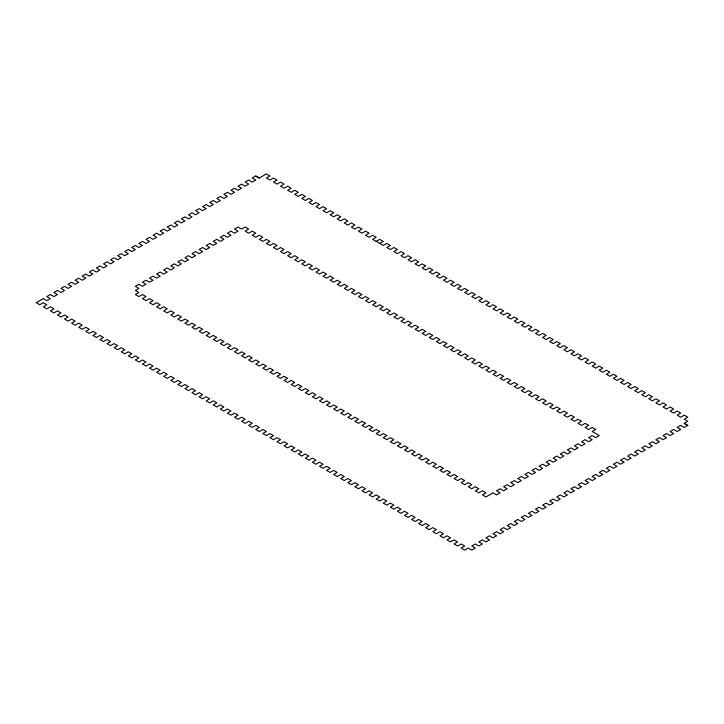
<?xml version="1.0" encoding="UTF-8"?>
<svg xmlns="http://www.w3.org/2000/svg" width="724" height="724" viewBox="0 0 724 724"><rect width="100%" height="100%" fill="white"/><g stroke="black" fill="none" stroke-linecap="round" stroke-linejoin="round"><path stroke-width="1.09" d="M376.163 241.373L379.711 239.327L383.249 241.373L379.711 243.418M255.762 176.104L259.301 178.149M684.261 423.495L687.8 425.54M43.286 298.623L36.2 302.704L39.739 304.75L43.286 302.704L46.825 304.75L43.286 306.795L46.825 308.84L50.363 306.795L53.911 308.84L50.363 310.886L53.911 312.931L57.449 310.886L60.988 312.931L57.449 314.976L60.988 317.022L64.526 314.976L68.074 317.022L64.526 319.067L68.074 321.112L71.613 319.067L75.151 321.112L71.613 323.157L75.151 325.194L78.699 323.157L82.237 325.194L78.699 327.239L82.237 329.284L85.776 327.239L89.324 329.284L85.776 331.33L89.324 333.375L92.862 331.33L96.401 333.375L92.862 335.42L96.401 337.465L99.939 335.42L103.487 337.465L99.939 339.511L103.487 341.556L107.025 339.511L110.564 341.556L107.025 343.601L110.564 345.647L114.111 343.601L117.65 345.647L114.111 347.692L117.65 349.728L121.189 347.692L124.736 349.728L121.189 351.774L124.736 353.819L128.275 351.774L131.813 353.819L128.275 355.864L131.813 357.909L135.361 355.864L138.899 357.909L135.361 359.955L138.899 362L142.438 359.955L145.977 362L142.438 364.045L145.977 366.091L149.524 364.045L153.063 366.091L149.524 368.136L153.063 370.181L156.601 368.136L160.149 370.181L156.601 372.227L160.149 374.272L163.687 372.227L167.226 374.272L163.687 376.308L167.226 378.353L170.773 376.308L174.312 378.353L170.773 380.399L174.312 382.444L177.851 380.399L181.389 382.444L177.851 384.489L181.389 386.535L184.937 384.489L188.475 386.535L184.937 388.58L188.475 390.625L192.014 388.58L195.561 390.625L192.014 392.67L195.561 394.716L199.1 392.67L202.639 394.716L199.1 396.761L202.639 398.806L206.186 396.761L209.725 398.806L206.186 400.843L209.725 402.888L213.263 400.843L216.811 402.888L213.263 404.933L216.811 406.978L220.349 404.933L223.888 406.978L220.349 409.024L223.888 411.069L227.427 409.024L230.974 411.069L227.427 413.114L230.974 415.16L234.513 413.114L238.051 415.16L234.513 417.205L238.051 419.25L241.599 417.205L245.137 419.25L241.599 421.296L245.137 423.341L248.676 421.296L252.224 423.341L248.676 425.377L252.224 427.422L255.762 425.377L259.301 427.422L255.762 429.468L259.301 431.513L262.839 429.468L266.387 431.513L262.839 433.558L266.387 435.604L269.925 433.558L273.464 435.604L269.925 437.649L273.464 439.694L277.011 437.649L280.55 439.694L277.011 441.74L280.55 443.785L284.089 441.74L287.636 443.785L284.089 445.83L287.636 447.875L291.175 445.83L294.713 447.875L291.175 449.912L294.713 451.957L298.261 449.912L301.799 451.957L298.261 454.002L301.799 456.048L305.338 454.002L308.877 456.048L305.338 458.093L308.877 460.138L312.424 458.093L315.963 460.138L312.424 462.183L315.963 464.229L319.501 462.183L323.049 464.229L319.501 466.274L323.049 468.319L326.587 466.274L330.126 468.319L326.587 470.365L330.126 472.41L333.673 470.365L337.212 472.41L333.673 474.446L337.212 476.492L340.751 474.446L344.289 476.492L340.751 478.537L344.289 480.582L347.837 478.537L351.375 480.582L347.837 482.627L351.375 484.673L354.914 482.627L358.461 484.673L354.914 486.718L358.461 488.763L362 486.718L365.539 488.763L362 490.809L365.539 492.854L369.086 490.809L372.625 492.854L369.086 494.899L372.625 496.945L376.163 494.899L379.711 496.945L376.163 498.981L379.711 501.026L383.249 498.981L386.788 501.026L383.249 503.071L386.788 505.117L390.327 503.071L393.874 505.117L390.327 507.162L393.874 509.207L397.413 507.162L400.951 509.207L397.413 511.253L400.951 513.298L404.499 511.253L408.037 513.298L404.499 515.343L408.037 517.389L411.576 515.343L415.123 517.389L411.576 519.434L415.123 521.479L418.662 519.434L422.201 521.479L418.662 523.515L422.201 525.561L425.739 523.515L429.287 525.561L425.739 527.606L429.287 529.651L432.825 527.606L436.364 529.651L432.825 531.697L436.364 533.742L439.911 531.697L443.45 533.742L439.911 535.787L443.45 537.832L446.989 535.787L450.536 537.832L446.989 539.878L450.536 541.923L454.075 539.878L457.613 541.923L454.075 543.968L457.613 546.014L461.161 543.968L464.699 546.014L461.161 548.05L464.699 550.095L468.238 548.05L471.776 550.095L475.324 548.05L471.776 546.014L475.324 543.968L478.863 546.014L482.401 543.968L478.863 541.923L482.401 539.878L485.949 541.923L489.487 539.878L485.949 537.832L489.487 535.787L493.026 537.832L496.574 535.787L493.026 533.742L496.574 531.697L500.112 533.742L503.651 531.697L500.112 529.651L503.651 527.606L507.189 529.651L510.737 527.606L507.189 525.561L510.737 523.515L514.275 525.561L517.814 523.515L514.275 521.479L517.814 519.434L521.361 521.479L524.9 519.434L521.361 517.389L524.9 515.343L528.439 517.389L531.986 515.343L528.439 513.298L531.986 511.253L535.525 513.298L539.063 511.253L535.525 509.207L539.063 507.162L542.611 509.207L546.149 507.162L542.611 505.117L546.149 503.071L549.688 505.117L553.226 503.071L549.688 501.026L553.226 498.981L556.774 501.026L560.313 498.981L556.774 496.945L560.313 494.899L563.851 496.945L567.399 494.899L563.851 492.854L567.399 490.809L570.937 492.854L574.476 490.809L570.937 488.763L574.476 486.718L578.024 488.763L581.562 486.718L578.024 484.673L581.562 482.627L585.101 484.673L588.639 482.627L585.101 480.582L588.639 478.537L592.187 480.582L595.725 478.537L592.187 476.492L595.725 474.446L599.264 476.492L602.811 474.446L599.264 472.41L602.811 470.365L606.35 472.41L609.889 470.365L606.35 468.319L609.889 466.274L613.436 468.319L616.975 466.274L613.436 464.229L616.975 462.183L620.513 464.229L624.061 462.183L620.513 460.138L624.061 458.093L627.599 460.138L631.138 458.093L627.599 456.048L631.138 454.002L634.677 456.048L638.224 454.002L634.677 451.957L638.224 449.912L641.763 451.957L645.301 449.912L641.763 447.875L645.301 445.83L648.849 447.875L652.387 445.83L648.849 443.785L652.387 441.74L655.926 443.785L659.474 441.74L655.926 439.694L659.474 437.649L663.012 439.694L666.551 437.649L663.012 435.604L666.551 433.558L670.089 435.604L673.637 433.558L670.089 431.513L673.637 429.468L677.175 431.513L680.714 429.468L677.175 427.422L680.714 425.377L684.261 427.422L687.8 425.377L684.261 423.341L687.8 421.296L684.261 419.25L687.8 417.205L684.261 415.16L680.714 417.205L677.175 415.16L680.714 413.114L677.175 411.069L673.637 413.114L670.089 411.069L673.637 409.024L670.089 406.978L666.551 409.024L663.012 406.978L666.551 404.933L663.012 402.888L659.474 404.933L655.926 402.888L659.474 400.843L655.926 398.806L652.387 400.843L648.849 398.806L652.387 396.761L648.849 394.716L645.301 396.761L641.763 394.716L645.301 392.67L641.763 390.625L638.224 392.67L634.677 390.625L638.224 388.58L634.677 386.535L631.138 388.58L627.599 386.535L631.138 384.489L627.599 382.444L624.061 384.489L620.513 382.444L624.061 380.399L620.513 378.353L616.975 380.399L613.436 378.353L616.975 376.308L613.436 374.272L609.889 376.308L606.35 374.272L609.889 372.227L606.35 370.181L602.811 372.227L599.264 370.181L602.811 368.136L599.264 366.091L595.725 368.136L592.187 366.091L595.725 364.045L592.187 362L588.639 364.045L585.101 362L588.639 359.955L585.101 357.909L581.562 359.955L578.024 357.909L581.562 355.864L578.024 353.819L574.476 355.864L570.937 353.819L574.476 351.774L570.937 349.728L567.399 351.774L563.851 349.728L567.399 347.692L563.851 345.647L560.313 347.692L556.774 345.647L560.313 343.601L556.774 341.556L553.226 343.601L549.688 341.556L553.226 339.511L549.688 337.465L546.149 339.511L542.611 337.465L546.149 335.42L542.611 333.375L539.063 335.42L535.525 333.375L539.063 331.33L535.525 329.284L531.986 331.33L528.439 329.284L531.986 327.239L528.439 325.194L524.9 327.239L521.361 325.194L524.9 323.157L521.361 321.112L517.814 323.157L514.275 321.112L517.814 319.067L514.275 317.022L510.737 319.067L507.189 317.022L510.737 314.976L507.189 312.931L503.651 314.976L500.112 312.931L503.651 310.886L500.112 308.84L496.574 310.886L493.026 308.84L496.574 306.795L493.026 304.75L489.487 306.795L485.949 304.75L489.487 302.704L485.949 300.659L482.401 302.704L478.863 300.659L482.401 298.623L478.863 296.578L475.324 298.623L471.776 296.578L475.324 294.532L471.776 292.487L468.238 294.532L464.699 292.487L468.238 290.442L464.699 288.396L461.161 290.442L457.613 288.396L461.161 286.351L457.613 284.306L454.075 286.351L450.536 284.306L454.075 282.26L450.536 280.215L446.989 282.26L443.45 280.215L446.989 278.17L443.45 276.125L439.911 278.17L436.364 276.125L439.911 274.088L436.364 272.043L432.825 274.088L429.287 272.043L432.825 269.998L429.287 267.952L425.739 269.998L422.201 267.952L425.739 265.907L422.201 263.862L418.662 265.907L415.123 263.862L418.662 261.817L415.123 259.771L411.576 261.817L408.037 259.771L411.576 257.726L408.037 255.681L404.499 257.726L400.951 255.681L404.499 253.635L400.951 251.59L397.413 253.635L393.874 251.59L397.413 249.554L393.874 247.508L390.327 249.554L386.788 247.508L390.327 245.463L386.788 243.418L383.249 245.463L372.625 239.327L376.163 237.282L372.625 235.237L369.086 237.282L365.539 235.237L369.086 233.191L365.539 231.146L362 233.191L358.461 231.146L362 229.101L358.461 227.055L354.914 229.101L351.375 227.055L354.914 225.019L351.375 222.974L347.837 225.019L344.289 222.974L347.837 220.929L344.289 218.883L340.751 220.929L337.212 218.883L340.751 216.838L337.212 214.793L333.673 216.838L330.126 214.793L333.673 212.747L330.126 210.702L326.587 212.747L323.049 210.702L326.587 208.657L323.049 206.612L319.501 208.657L315.963 206.612L319.501 204.566L315.963 202.521L312.424 204.566L308.877 202.521L312.424 200.485L308.877 198.439L305.338 200.485L301.799 198.439L305.338 196.394L301.799 194.349L298.261 196.394L294.713 194.349L298.261 192.303L294.713 190.258L291.175 192.303L287.636 190.258L291.175 188.213L287.636 186.168L284.089 188.213L280.55 186.168L284.089 184.122L280.55 182.077L277.011 184.122L273.464 182.077L277.011 180.032L273.464 177.986L269.925 180.032L266.387 177.986L269.925 175.95L266.387 173.905L259.301 177.986L255.762 175.95L252.224 177.986L255.762 180.032L252.224 182.077L248.676 180.032L245.137 182.077L248.676 184.122L245.137 186.168L241.599 184.122L238.051 186.168L241.599 188.213L238.051 190.258L234.513 188.213L230.974 190.258L234.513 192.303L230.974 194.349L227.427 192.303L223.888 194.349L227.427 196.394L223.888 198.439L220.349 196.394L216.811 198.439L220.349 200.485L216.811 202.521L213.263 200.485L209.725 202.521L213.263 204.566L209.725 206.612L206.186 204.566L202.639 206.612L206.186 208.657L202.639 210.702L199.1 208.657L195.561 210.702L199.1 212.747L195.561 214.793L192.014 212.747L188.475 214.793L192.014 216.838L188.475 218.883L184.937 216.838L181.389 218.883L184.937 220.929L181.389 222.974L177.851 220.929L174.312 222.974L177.851 225.019L174.312 227.055L170.773 225.019L167.226 227.055L170.773 229.101L167.226 231.146L163.687 229.101L160.149 231.146L163.687 233.191L160.149 235.237L156.601 233.191L153.063 235.237L156.601 237.282L153.063 239.327L149.524 237.282L145.977 239.327L149.524 241.373L145.977 243.418L142.438 241.373L138.899 243.418L142.438 245.463L138.899 247.508L135.361 245.463L131.813 247.508L135.361 249.554L131.813 251.59L128.275 249.554L124.736 251.59L128.275 253.635L124.736 255.681L121.189 253.635L117.65 255.681L121.189 257.726L117.65 259.771L114.111 257.726L110.564 259.771L114.111 261.817L110.564 263.862L107.025 261.817L103.487 263.862L107.025 265.907L103.487 267.952L99.939 265.907L96.401 267.952L99.939 269.998L96.401 272.043L92.862 269.998L89.324 272.043L92.862 274.088L89.324 276.125L85.776 274.088L82.237 276.125L85.776 278.17L82.237 280.215L78.699 278.17L75.151 280.215L78.699 282.26L75.151 284.306L71.613 282.26L68.074 284.306L71.613 286.351L68.074 288.396L64.526 286.351L60.988 288.396L64.526 290.442L60.988 292.487L57.449 290.442L53.911 292.487L57.449 294.532L53.911 296.578L50.363 294.532L46.825 296.578L50.363 298.623L46.825 300.659L43.286 298.623M138.899 284.306L135.361 286.351L138.899 288.396L135.361 290.442L138.899 292.487L135.361 294.532L138.899 296.578L142.438 294.532L145.977 296.578L142.438 298.623L145.977 300.659L149.524 298.623L153.063 300.659L149.524 302.704L153.063 304.75L156.601 302.704L160.149 304.75L156.601 306.795L160.149 308.84L163.687 306.795L167.226 308.84L163.687 310.886L167.226 312.931L170.773 310.886L174.312 312.931L170.773 314.976L174.312 317.022L177.851 314.976L181.389 317.022L177.851 319.067L181.389 321.112L184.937 319.067L188.475 321.112L184.937 323.157L188.475 325.194L192.014 323.157L195.561 325.194L192.014 327.239L195.561 329.284L199.1 327.239L202.639 329.284L199.1 331.33L202.639 333.375L206.186 331.33L209.725 333.375L206.186 335.42L209.725 337.465L213.263 335.42L216.811 337.465L213.263 339.511L216.811 341.556L220.349 339.511L223.888 341.556L220.349 343.601L223.888 345.647L227.427 343.601L230.974 345.647L227.427 347.692L230.974 349.728L234.513 347.692L238.051 349.728L234.513 351.774L238.051 353.819L241.599 351.774L245.137 353.819L241.599 355.864L245.137 357.909L248.676 355.864L252.224 357.909L248.676 359.955L252.224 362L255.762 359.955L259.301 362L255.762 364.045L259.301 366.091L262.839 364.045L266.387 366.091L262.839 368.136L266.387 370.181L269.925 368.136L273.464 370.181L269.925 372.227L273.464 374.272L277.011 372.227L280.55 374.272L277.011 376.308L280.55 378.353L284.089 376.308L287.636 378.353L284.089 380.399L287.636 382.444L291.175 380.399L294.713 382.444L291.175 384.489L294.713 386.535L298.261 384.489L301.799 386.535L298.261 388.58L301.799 390.625L305.338 388.58L308.877 390.625L305.338 392.67L308.877 394.716L312.424 392.67L315.963 394.716L312.424 396.761L315.963 398.806L319.501 396.761L323.049 398.806L319.501 400.843L323.049 402.888L326.587 400.843L330.126 402.888L326.587 404.933L330.126 406.978L333.673 404.933L337.212 406.978L333.673 409.024L337.212 411.069L340.751 409.024L344.289 411.069L340.751 413.114L344.289 415.16L347.837 413.114L351.375 415.16L347.837 417.205L351.375 419.25L354.914 417.205L358.461 419.25L354.914 421.296L358.461 423.341L362 421.296L365.539 423.341L362 425.377L365.539 427.422L369.086 425.377L372.625 427.422L369.086 429.468L372.625 431.513L376.163 429.468L379.711 431.513L376.163 433.558L379.711 435.604L383.249 433.558L386.788 435.604L383.249 437.649L386.788 439.694L390.327 437.649L393.874 439.694L390.327 441.74L393.874 443.785L397.413 441.74L400.951 443.785L397.413 445.83L400.951 447.875L404.499 445.83L408.037 447.875L404.499 449.912L408.037 451.957L411.576 449.912L415.123 451.957L411.576 454.002L415.123 456.048L418.662 454.002L422.201 456.048L418.662 458.093L422.201 460.138L425.739 458.093L429.287 460.138L425.739 462.183L429.287 464.229L432.825 462.183L436.364 464.229L432.825 466.274L436.364 468.319L439.911 466.274L443.45 468.319L439.911 470.365L443.45 472.41L446.989 470.365L450.536 472.41L446.989 474.446L450.536 476.492L454.075 474.446L457.613 476.492L454.075 478.537L457.613 480.582L461.161 478.537L464.699 480.582L461.161 482.627L464.699 484.673L468.238 482.627L471.776 484.673L468.238 486.718L471.776 488.763L475.324 486.718L478.863 488.763L475.324 490.809L478.863 492.854L482.401 490.809L485.949 492.854L482.401 494.899L485.949 496.945L493.026 492.854L496.574 494.899L500.112 492.854L496.574 490.809L500.112 488.763L503.651 490.809L507.189 488.763L503.651 486.718L507.189 484.673L510.737 486.718L514.275 484.673L510.737 482.627L514.275 480.582L517.814 482.627L521.361 480.582L517.814 478.537L521.361 476.492L524.9 478.537L528.439 476.492L524.9 474.446L528.439 472.41L531.986 474.446L535.525 472.41L531.986 470.365L535.525 468.319L539.063 470.365L542.611 468.319L539.063 466.274L542.611 464.229L546.149 466.274L549.688 464.229L546.149 462.183L549.688 460.138L553.226 462.183L556.774 460.138L553.226 458.093L556.774 456.048L560.313 458.093L563.851 456.048L560.313 454.002L563.851 451.957L567.399 454.002L570.937 451.957L567.399 449.912L570.937 447.875L574.476 449.912L578.024 447.875L574.476 445.83L578.024 443.785L581.562 445.83L585.101 443.785L581.562 441.74L585.101 439.694L588.639 441.74L592.187 439.694L588.639 437.649L592.187 435.604L595.725 437.649L599.264 435.604L592.187 431.513L595.725 429.468L592.187 427.422L588.639 429.468L585.101 427.422L588.639 425.377L585.101 423.341L581.562 425.377L578.024 423.341L581.562 421.296L578.024 419.25L574.476 421.296L570.937 419.25L574.476 417.205L570.937 415.16L567.399 417.205L563.851 415.16L567.399 413.114L563.851 411.069L560.313 413.114L556.774 411.069L560.313 409.024L556.774 406.978L553.226 409.024L549.688 406.978L553.226 404.933L549.688 402.888L546.149 404.933L542.611 402.888L546.149 400.843L542.611 398.806L539.063 400.843L535.525 398.806L539.063 396.761L535.525 394.716L531.986 396.761L528.439 394.716L531.986 392.67L528.439 390.625L524.9 392.67L521.361 390.625L524.9 388.58L521.361 386.535L517.814 388.58L514.275 386.535L517.814 384.489L514.275 382.444L510.737 384.489L507.189 382.444L510.737 380.399L507.189 378.353L503.651 380.399L500.112 378.353L503.651 376.308L500.112 374.272L496.574 376.308L493.026 374.272L496.574 372.227L493.026 370.181L489.487 372.227L485.949 370.181L489.487 368.136L485.949 366.091L482.401 368.136L478.863 366.091L482.401 364.045L478.863 362L475.324 364.045L471.776 362L475.324 359.955L471.776 357.909L468.238 359.955L464.699 357.909L468.238 355.864L464.699 353.819L461.161 355.864L457.613 353.819L461.161 351.774L457.613 349.728L454.075 351.774L450.536 349.728L454.075 347.692L450.536 345.647L446.989 347.692L443.45 345.647L446.989 343.601L443.45 341.556L439.911 343.601L436.364 341.556L439.911 339.511L436.364 337.465L432.825 339.511L429.287 337.465L432.825 335.42L429.287 333.375L425.739 335.42L422.201 333.375L425.739 331.33L422.201 329.284L418.662 331.33L415.123 329.284L418.662 327.239L415.123 325.194L411.576 327.239L408.037 325.194L411.576 323.157L408.037 321.112L404.499 323.157L400.951 321.112L404.499 319.067L400.951 317.022L397.413 319.067L393.874 317.022L397.413 314.976L393.874 312.931L390.327 314.976L386.788 312.931L390.327 310.886L386.788 308.84L383.249 310.886L379.711 308.84L383.249 306.795L379.711 304.75L376.163 306.795L372.625 304.75L376.163 302.704L372.625 300.659L369.086 302.704L365.539 300.659L369.086 298.623L365.539 296.578L362 298.623L358.461 296.578L362 294.532L358.461 292.487L354.914 294.532L351.375 292.487L354.914 290.442L351.375 288.396L347.837 290.442L344.289 288.396L347.837 286.351L344.289 284.306L340.751 286.351L337.212 284.306L340.751 282.26L337.212 280.215L333.673 282.26L330.126 280.215L333.673 278.17L330.126 276.125L326.587 278.17L323.049 276.125L326.587 274.088L323.049 272.043L319.501 274.088L315.963 272.043L319.501 269.998L315.963 267.952L312.424 269.998L308.877 267.952L312.424 265.907L308.877 263.862L305.338 265.907L301.799 263.862L305.338 261.817L301.799 259.771L298.261 261.817L294.713 259.771L298.261 257.726L294.713 255.681L291.175 257.726L287.636 255.681L291.175 253.635L287.636 251.59L284.089 253.635L280.55 251.59L284.089 249.554L280.55 247.508L277.011 249.554L273.464 247.508L277.011 245.463L273.464 243.418L269.925 245.463L266.387 243.418L269.925 241.373L266.387 239.327L262.839 241.373L259.301 239.327L262.839 237.282L259.301 235.237L255.762 237.282L252.224 235.237L255.762 233.191L252.224 231.146L248.676 233.191L245.137 231.146L248.676 229.101L245.137 227.055L241.599 229.101L238.051 227.055L234.513 229.101L238.051 231.146L234.513 233.191L230.974 231.146L227.427 233.191L230.974 235.237L227.427 237.282L223.888 235.237L220.349 237.282L223.888 239.327L220.349 241.373L216.811 239.327L213.263 241.373L216.811 243.418L213.263 245.463L209.725 243.418L206.186 245.463L209.725 247.508L206.186 249.554L202.639 247.508L199.1 249.554L202.639 251.59L199.1 253.635L195.561 251.59L192.014 253.635L195.561 255.681L192.014 257.726L188.475 255.681L184.937 257.726L188.475 259.771L184.937 261.817L181.389 259.771L177.851 261.817L181.389 263.862L177.851 265.907L174.312 263.862L170.773 265.907L174.312 267.952L170.773 269.998L167.226 267.952L163.687 269.998L167.226 272.043L163.687 274.088L160.149 272.043L156.601 274.088L160.149 276.125L156.601 278.17L153.063 276.125L149.524 278.17L153.063 280.215L149.524 282.26L145.977 280.215L142.438 282.26L145.977 284.306L142.438 286.351L138.899 284.306"/></g></svg>
